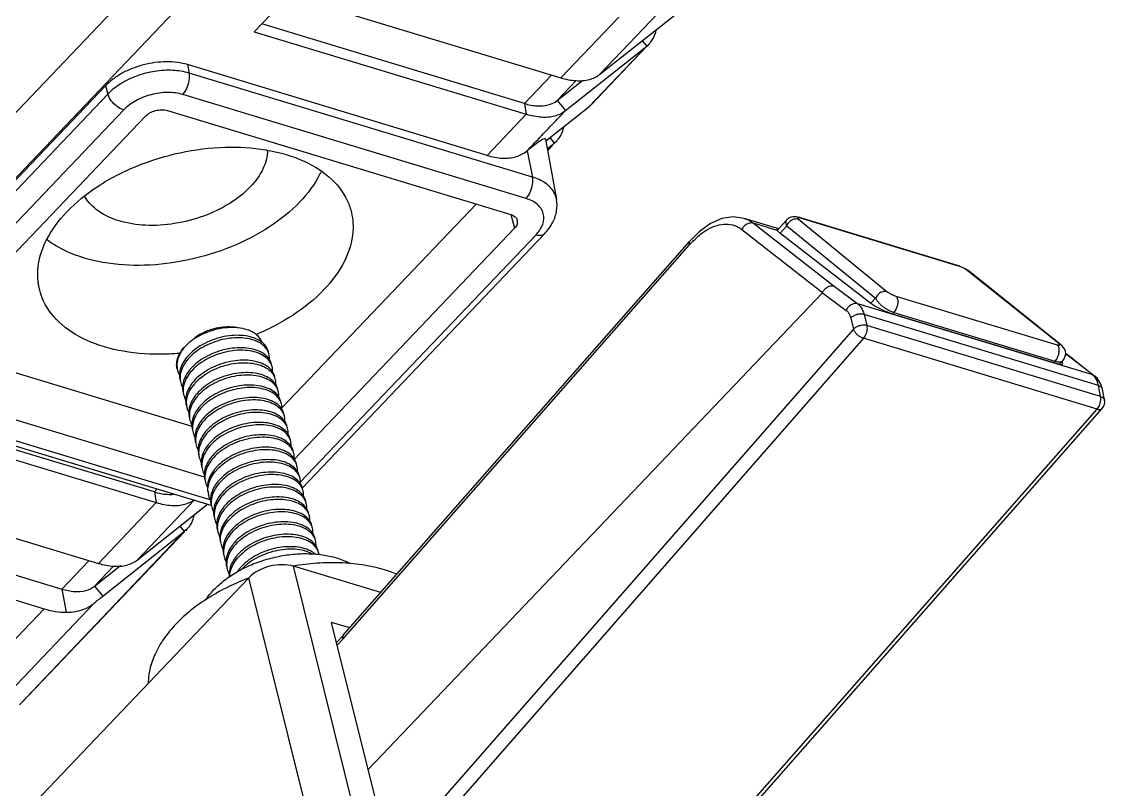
# Model space of a CAD drawing. Header units: millimetres. Extents: x 14343 to 15285, y -9166 to -7819.
# Drawn here: x 15137.89 to 15171.78, y -8728.83 to -8705.22 of the extents above; entities that cross this region are included whole.
import ezdxf

# ---------------------------------------------------------------- set-up
doc = ezdxf.new("R2010")
doc.units = ezdxf.units.MM

# ---------------------------------------------------------------- blocks, each defined once
blk = doc.blocks.new('u9')
at = {"color": 7, "linetype": 'Continuous'}
for p, q in [((-343.292, 240.068), (-357.163, 224.288)), ((-343.132, 240.089), (-357.004, 224.309)), ((-349.814, 222.132), (-335.997, 237.929)), ((-349.51, 221.846), (-335.692, 237.642)), ((-332.951, 237.653), (-330.919, 229.494)), ((-335.121, 237.54), (-333.458, 230.867)), ((-334.32, 237.298), (-332.288, 229.139)), ((-330.919, 229.494), (-324.15, 236.601)), ((-324.62, 230.45), (-319.694, 235.621)), ((-348.555, 220.729), (-334.586, 235.395)), ((-326.146, 230.289), (-321.184, 235.498)), ((-328.937, 228.081), (-323.936, 233.332)), ((-323.859, 233.403), (-328.931, 228.077)), ((-333.825, 231.259), (-333.612, 231.483)), ((-333.804, 231.385), (-333.632, 231.565)), ((-333.822, 231.262), (-344.475, 219.144)), ((-333.804, 231.385), (-344.459, 219.264)), ((-334.02, 231.037), (-333.458, 230.867)), ((-325.17, 229.843), (-325.294, 230.556)), ((-223.556, 199.849), (-324.62, 230.45)), ((-334.974, 229.952), (-332.288, 229.139)), ((-326.428, 230.064), (-328.931, 228.077)), ((-326.171, 229.754), (-326.428, 230.064)), ((-326.005, 228.967), (-325.17, 229.843)), ((-317.091, 227.397), (-325.17, 229.843)), ((-326.171, 229.754), (-326.967, 229.122)), ((-326.755, 229.139), (-326.171, 229.754)), ((-327.491, 228.945), (-329.648, 227.234)), ((-327.491, 228.945), (-329.239, 227.11)), ((-326.291, 229.053), (-328.071, 227.183)), ((-317.926, 226.52), (-326.291, 229.053)), ((-329.01, 228.005), (-328.931, 228.077)), ((-328.795, 227.911), (-328.932, 228.076)), ((-329.01, 228.005), (-328.97, 228.047)), ((-319.626, 224.199), (-329.75, 227.264)), ((-319.867, 224.103), (-329.748, 227.095)), ((-319.707, 224.651), (-328.071, 227.183)), ((-328.015, 226.857), (-328.071, 227.183)), ((-420.518, 115.604), (-314.491, 226.919)), ((-332.558, 226.738), (-340.016, 218.908)), ((-328.102, 226.765), (-328.015, 226.857)), ((-328.015, 226.857), (-319.936, 224.41)), ((-332.499, 226.557), (-339.749, 218.945)), ((-329.55, 226.4), (-320.336, 223.61)), ((-419.033, 115.154), (-313.234, 226.229)), ((-339.089, 218.745), (-332.3, 225.873)), ((-321.011, 222.36), (-329.168, 224.83)), ((-357.232, 224.031), (-357.165, 223.697)), ((-357.004, 224.309), (-349.814, 222.132)), ((-337.905, 218.002), (-331.925, 224.28)), ((-357.165, 223.697), (-357.118, 223.539)), ((-357.11, 223.916), (-349.92, 221.739)), ((-357.11, 223.916), (-357.043, 223.583)), ((-357.043, 223.583), (-349.835, 221.4)), ((-356.867, 223.257), (-356.935, 223.292)), ((-356.261, 222.766), (-356.935, 223.292)), ((-356.867, 223.257), (-349.643, 221.069)), ((-356.867, 223.257), (-356.194, 222.731)), ((-320.221, 223.19), (-327.73, 215.306)), ((-327.07, 215.106), (-319.56, 222.99)), ((-356.261, 222.766), (-356.257, 222.763)), ((-356.257, 222.763), (-356.194, 222.731)), ((-356.257, 222.763), (-356.035, 222.598)), ((-356.194, 222.731), (-356.035, 222.613)), ((-355.945, 222.824), (-355.843, 222.925)), ((-350.704, 221.375), (-355.738, 222.899)), ((-355.705, 222.835), (-355.663, 222.876)), ((-350.748, 221.334), (-355.705, 222.835)), ((-355.891, 222.331), (-353.075, 220.077)), ((-350.813, 220.831), (-355.77, 222.332)), ((-329.068, 222.274), (-328.954, 222.381)), ((-326.58, 214.623), (-319.07, 222.507)), ((-355.823, 222.295), (-353.007, 220.042)), ((-326.504, 214.369), (-318.994, 222.253)), ((-349.835, 221.4), (-349.92, 221.739)), ((-349.425, 221.507), (-349.51, 221.846)), ((-350.748, 221.334), (-350.708, 221.376)), ((-350.188, 220.899), (-350.042, 221.052)), ((-347.234, 218.882), (-350.04, 221.05)), ((-348.915, 220.527), (-349.643, 221.069)), ((-348.555, 220.729), (-349.288, 221.274)), ((-347.82, 218.471), (-350.55, 220.699)), ((-347.458, 218.671), (-350.188, 220.899)), ((-346.078, 218.787), (-348.559, 220.723)), ((-346.436, 218.594), (-348.915, 220.527)), ((-353.075, 220.077), (-353.076, 220.078)), ((-353.076, 220.078), (-353.026, 220.042)), ((-352.767, 219.911), (-352.71, 219.892)), ((-352.742, 219.91), (-347.878, 218.437)), ((-352.742, 219.91), (-352.71, 219.892)), ((-352.71, 219.892), (-347.846, 218.419)), ((-347.458, 218.671), (-347.254, 218.898)), ((-347.45, 218.498), (-347.166, 218.815)), ((-347.211, 218.765), (-346.147, 218.443)), ((-347.166, 218.815), (-346.436, 218.594)), ((-347.166, 218.815), (-347.161, 218.786)), ((-338.974, 218.326), (-339.089, 218.745)), ((-347.878, 218.437), (-347.846, 218.419)), ((-328.415, 215.129), (-338.973, 218.326)), ((-340.043, 216.004), (-340.379, 217.865)), ((-339.443, 217.833), (-328.884, 214.635)), ((-339.637, 217.172), (-329.078, 213.975)), ((-339.474, 216.368), (-339.637, 217.172)), ((-340.096, 216.298), (-340.309, 216.129)), ((-340.106, 216.353), (-340.251, 216.202)), ((-340.105, 216.344), (-340.158, 216.288)), ((-338.242, 216.506), (-339.449, 215.238)), ((-338.242, 216.506), (-329.025, 213.715)), ((-340.053, 216.06), (-341.373, 215.013)), ((-340.309, 216.129), (-340.388, 216.057)), ((-340.347, 216.101), (-340.388, 216.057)), ((-340.245, 216.196), (-340.309, 216.129)), ((-340.169, 215.961), (-340.309, 216.129)), ((-331.085, 212.705), (-339.449, 215.238)), ((-339.393, 214.911), (-339.449, 215.238)), ((-341.452, 214.94), (-343.159, 213.148)), ((-340.65, 215.13), (-343.154, 213.143)), ((-341.373, 215.013), (-343.154, 213.143)), ((-340.393, 214.822), (-340.65, 215.13)), ((-340.228, 214.035), (-339.393, 214.911)), ((-339.393, 214.911), (-331.314, 212.465)), ((-340.393, 214.822), (-341.189, 214.19)), ((-340.978, 214.208), (-340.393, 214.822)), ((-326.504, 214.369), (-326.58, 214.623)), ((-341.714, 214.013), (-344.218, 212.026)), ((-341.714, 214.013), (-343.494, 212.144)), ((-340.513, 214.121), (-342.294, 212.252)), ((-332.149, 211.588), (-340.513, 214.121)), ((-329.025, 213.715), (-329.078, 213.975)), ((-343.154, 213.143), (-343.233, 213.071)), ((-343.191, 213.114), (-343.233, 213.071)), ((-343.017, 212.979), (-343.154, 213.143)), ((-332.149, 211.588), (-331.085, 212.705))]:
    blk.add_line(p, q, dxfattribs=at)
for points in [[(-357.118, 223.539), (-357.014, 223.369), (-356.935, 223.292)], [(-355.945, 222.824), (-355.994, 222.76), (-356.025, 222.685), (-356.036, 222.605), (-356.026, 222.526), (-355.999, 222.456), (-355.961, 222.399), (-355.92, 222.356), (-355.891, 222.331)], [(-353.026, 220.042), (-352.965, 220.004), (-352.901, 219.97), (-352.835, 219.939), (-352.767, 219.911)], [(-346.148, 218.443), (-345.807, 218.396), (-345.466, 218.451), (-345.116, 218.604), (-344.764, 218.856), (-344.475, 219.144)], [(-347.846, 218.419), (-347.796, 218.406), (-347.744, 218.397), (-347.694, 218.393), (-347.641, 218.397), (-347.582, 218.411), (-347.523, 218.439), (-347.467, 218.481), (-347.45, 218.498)]]:
    blk.add_lwpolyline(points, dxfattribs=at)
for centre, radius, start, end in [((-378.693, 295.909), 84.067, 308.44119, 308.68747), ((-330.935, 229.389), 0.626, 359.6019, 7.4603), ((-331.727, 230.182), 1.399, 317.3019, 317.712), ((-331.647, 230.052), 1.317, 318.8913, 321.1335), ((-331.563, 229.985), 1.21, 321.1065, 325.4343), ((-330.863, 229.082), 0.63, 14.0464, 28.9821), ((-330.857, 229.084), 0.624, 5.631, 14.066), ((-332.604, 228.851), 0.474, 188.4971, 194.0761), ((-331.619, 229.788), 1.381, 317.2977, 318.898), ((-331.551, 229.67), 1.317, 318.8913, 321.1335), ((-330.768, 228.7), 0.63, 14.0464, 28.9821), ((-330.762, 228.701), 0.624, 5.631, 14.066), ((-332.601, 228.852), 0.478, 194.0644, 206.5117), ((-331.523, 229.406), 1.381, 317.2977, 318.898), ((-331.456, 229.287), 1.317, 318.8913, 321.1335), ((-330.675, 228.317), 0.634, 14.0783, 29.1921), ((-330.664, 228.319), 0.622, 6.4703, 14.0876), ((-332.505, 228.47), 0.478, 194.0644, 206.5117), ((-331.428, 229.023), 1.381, 317.2958, 318.8979), ((-331.36, 228.905), 1.317, 318.8913, 321.1371), ((-330.577, 227.935), 0.63, 14.0464, 28.9821), ((-330.571, 227.937), 0.624, 5.631, 14.066), ((-332.412, 228.086), 0.476, 193.9998, 205.7071), ((-331.332, 228.641), 1.381, 317.2977, 318.898), ((-330.481, 227.553), 0.63, 14.0464, 28.9821), ((-328.43, 227.457), 0.798, 136.6304, 143.239), ((-332.314, 227.705), 0.478, 194.0644, 206.5117), ((-331.265, 228.523), 1.317, 318.8913, 321.1335), ((-330.475, 227.554), 0.624, 5.631, 14.066), ((-330.386, 227.171), 0.63, 14.0464, 28.9821), ((-332.219, 227.323), 0.478, 194.0644, 206.5117), ((-331.237, 228.259), 1.381, 317.2977, 318.898), ((-331.169, 228.14), 1.317, 318.8913, 321.1335), ((-330.38, 227.172), 0.624, 5.631, 14.066), ((-330.369, 227.095), 0.633, 358.9347, 13.9747), ((-332.123, 226.94), 0.478, 194.0644, 206.5117), ((-331.141, 227.877), 1.381, 317.2977, 318.898), ((-331.074, 227.758), 1.317, 318.8913, 321.1335), ((-330.291, 226.789), 0.632, 2.5655, 13.9837), ((-330.195, 226.406), 0.63, 14.0464, 28.9821), ((-332.027, 226.558), 0.479, 194.1252, 206.9879), ((-331.046, 227.494), 1.381, 317.2987, 318.898), ((-330.978, 227.376), 1.317, 318.8915, 321.1201), ((-330.189, 226.407), 0.624, 5.631, 14.066), ((-331.932, 226.176), 0.478, 194.0644, 206.5117), ((-330.95, 227.112), 1.381, 317.2977, 318.898), ((-330.883, 226.994), 1.317, 318.8913, 321.1335), ((-330.099, 226.024), 0.63, 14.0464, 28.9821), ((-330.093, 226.025), 0.624, 5.631, 14.066), ((-330.855, 226.73), 1.381, 317.2977, 318.898), ((-330.787, 226.611), 1.317, 318.8913, 321.1335), ((-330.004, 225.642), 0.63, 14.0464, 28.9821), ((-329.998, 225.643), 0.624, 5.631, 14.066), ((-331.837, 225.793), 0.478, 194.0644, 206.5117), ((-330.759, 226.347), 1.381, 317.2977, 318.898), ((-330.692, 226.229), 1.317, 318.8913, 321.1335), ((-329.907, 225.26), 0.63, 14.0394, 28.9257), ((-329.903, 225.26), 0.625, 5.4029, 14.0603), ((-331.741, 225.411), 0.478, 194.0644, 206.5117), ((-330.663, 225.965), 1.381, 317.2977, 318.898), ((-330.596, 225.847), 1.317, 318.8913, 321.1325), ((-329.813, 224.877), 0.63, 14.0464, 28.9821), ((-329.807, 224.878), 0.624, 5.631, 14.066), ((-331.646, 225.029), 0.478, 194.0644, 206.5117), ((-330.568, 225.583), 1.381, 317.2977, 318.898), ((-329.717, 224.495), 0.63, 14.0464, 28.9821), ((-331.55, 224.647), 0.478, 194.0644, 206.5117), ((-330.501, 225.464), 1.317, 318.8913, 321.1335), ((-329.711, 224.496), 0.624, 5.631, 14.066), ((-329.622, 224.112), 0.63, 14.0464, 28.9821), ((-356.938, 224.09), 0.3, 138.6809, 191.3422), ((-331.455, 224.264), 0.478, 194.0644, 206.5117), ((-330.472, 225.2), 1.381, 317.2977, 318.898), ((-330.405, 225.082), 1.317, 318.8913, 321.1335), ((-329.616, 224.114), 0.624, 5.631, 14.066), ((-329.532, 223.728), 0.637, 14.1157, 29.4484), ((-331.359, 223.882), 0.478, 194.0644, 206.5117), ((-330.377, 224.818), 1.381, 317.2977, 318.898), ((-330.31, 224.7), 1.317, 318.8913, 321.1335), ((-329.512, 223.733), 0.616, 6.9153, 14.1232), ((-356.595, 223.586), 0.428, 215.4832, 220.7124), ((-331.263, 223.5), 0.479, 194.1219, 206.9696), ((-330.281, 224.436), 1.381, 317.2986, 318.898), ((-330.214, 224.318), 1.317, 318.8912, 321.141), ((-329.431, 223.348), 0.63, 14.0464, 28.9821), ((-329.425, 223.349), 0.624, 5.631, 14.066), ((-331.168, 223.117), 0.478, 194.0644, 206.5117), ((-330.186, 224.054), 1.381, 317.2977, 318.898), ((-330.119, 223.935), 1.317, 318.8913, 321.1335), ((-329.335, 222.966), 0.63, 14.0464, 28.9821), ((-330.09, 223.671), 1.381, 317.2977, 318.898), ((-330.023, 223.553), 1.317, 318.8913, 321.1335), ((-331.073, 222.735), 0.478, 194.0644, 206.5117), ((-330.873, 223.36), 0.906, 240.9147, 243.0864), ((-329.946, 223.246), 1.316, 318.8905, 321.2163), ((-329.871, 223.255), 1.266, 316.3811, 318.6503), ((-352.953, 220.229), 0.195, 231.2904, 235.2934), ((-346.714, 221.246), 3.002, 316.8704, 318.689), ((-339.791, 215.496), 0.819, 143.0887, 153.6287), ((-339.808, 215.509), 0.797, 136.6171, 143.0963), ((-340.895, 214.413), 0.767, 132.3726, 136.6069), ((-340.914, 214.434), 0.738, 128.4505, 132.3717), ((-342.636, 212.51), 0.819, 143.0887, 153.6287), ((-342.653, 212.523), 0.797, 136.6171, 143.0963)]:
    blk.add_arc(centre, radius, start, end, dxfattribs=at)
for centre, major_axis, ratio, start_param, end_param in [((-324.196, 228), (-2.009, 2.235), 0.616889, -0.794517, -0.501978), ((-331.719, 229.737), (0.97, 0.242), 0.615983, -2.341232, -0.771121), ((-355.46, 222.691), (0.485, -0.226), 0.173443, 8.540785, 9.875565), ((-350.44, 221.171), (0.478, -0.221), 0.179182, 0.666989, 2.2371), ((-345.624, 218.438), (2.932, -2.29), 0.077225, 3.133993, 3.160958), ((-347.634, 219.004), (0.474, -0.216), 0.177537, 0.249308, 0.650254), ((-338.464, 217.443), (1.576, 1.449), 0.069472, 3.096939, 3.954601)]:
    blk.add_ellipse(centre, major_axis=major_axis, ratio=ratio, start_param=start_param, end_param=end_param, dxfattribs=at)
for points, start_tangent, end_tangent in [([(-328.674, 230.919), (-328.303, 231.371), (-328.033, 231.84), (-327.872, 232.314), (-327.822, 232.741)], (0.689698, 0.724097), (0.005966, 0.999982)), ([(-333.823, 231.262), (-333.8, 231.307)], (0.647915, 0.761713), (0.234806, 0.972042)), ([(-333.8, 231.307), (-333.804, 231.385)], (0.234806, 0.972042), (-0.241713, 0.970348)), ([(-330.899, 229.511), (-330.294, 229.771), (-329.682, 230.109), (-329.137, 230.494), (-328.674, 230.919)], (0.93603, 0.351921), (0.689698, 0.724097)), ([(-325.294, 230.556), (-325.619, 230.525), (-325.905, 230.435), (-326.146, 230.289)], (-0.999987, -0.005033), (-0.780614, -0.625013)), ([(-329.593, 230.171), (-329.843, 229.859)], (-0.547045, -0.837103), (-0.689698, -0.724097)), ([(-329.843, 229.859), (-330.168, 229.569), (-330.557, 229.311), (-330.682, 229.242)], (-0.689698, -0.724097), (-0.885557, -0.464531)), ([(-325.17, 229.843), (-325.561, 229.916), (-325.902, 229.885), (-326.171, 229.754)], (-0.957088, 0.289796), (-0.783285, -0.621663)), ([(-330.328, 229.457), (-330.346, 229.311), (-330.43, 229.092), (-330.578, 228.88)], (-0.012587, -0.999921), (-0.657342, -0.753592)), ([(-335.467, 229.387), (-335.092, 229.254), (-334.473, 229.111), (-333.803, 229.04), (-333.099, 229.043), (-332.378, 229.121), (-332.287, 229.136)], (0.924849, -0.380335), (0.985749, 0.168223)), ([(-330.682, 229.242), (-330.996, 229.094), (-331.471, 228.926), (-331.965, 228.813), (-332.463, 228.758), (-332.945, 228.763), (-333.397, 228.828), (-333.803, 228.951), (-334.027, 229.055)], (-0.885557, -0.464531), (-0.879379, 0.476123)), ([(-332.952, 228.759), (-332.811, 228.669), (-332.581, 228.584), (-332.311, 228.543), (-332.013, 228.546), (-331.704, 228.596), (-331.398, 228.69), (-331.112, 228.824), (-330.86, 228.992), (-330.654, 229.186)], (0.777292, -0.62914), (0.657342, 0.753592)), ([(-332.856, 228.759), (-332.83, 228.745), (-332.6, 228.661), (-332.33, 228.619), (-332.032, 228.623), (-331.723, 228.672), (-331.417, 228.766), (-331.131, 228.9), (-330.879, 229.068), (-330.699, 229.234)], (0.876598, -0.481224), (0.678132, 0.73494)), ([(-330.526, 228.843), (-330.41, 229.015), (-330.327, 229.234), (-330.309, 229.385)], (0.627353, 0.778735), (0.005573, 0.999984)), ([(-330.482, 228.498), (-330.334, 228.71), (-330.25, 228.929), (-330.236, 229.145)], (0.657342, 0.753592), (-0.097781, 0.995208)), ([(-330.214, 229.003), (-330.217, 229.068), (-330.233, 229.159)], (0.005573, 0.999984), (-0.242786, 0.97008)), ([(-326.759, 229.14), (-327.168, 229.104), (-327.491, 228.945)], (-0.998299, 0.05831), (-0.783285, -0.621663)), ([(-326.291, 229.053), (-326.759, 229.14)], (-0.957088, 0.289796), (-0.998299, 0.05831)), ([(-333.028, 228.639), (-332.912, 228.485), (-332.735, 228.363), (-332.505, 228.279), (-332.234, 228.237), (-331.937, 228.24), (-331.627, 228.29), (-331.322, 228.384), (-331.036, 228.518), (-330.784, 228.686), (-330.604, 228.851)], (0.446739, -0.894664), (0.678132, 0.73494)), ([(-332.894, 228.41), (-332.715, 228.287), (-332.486, 228.202), (-332.215, 228.16), (-331.918, 228.164), (-331.608, 228.214), (-331.303, 228.307), (-331.017, 228.441), (-330.764, 228.609), (-330.559, 228.804)], (0.726946, -0.686695), (0.657342, 0.753592)), ([(-330.43, 228.461), (-330.315, 228.633), (-330.231, 228.852), (-330.214, 229.003)], (0.627353, 0.778735), (0.005573, 0.999984)), ([(-330.387, 228.116), (-330.239, 228.327), (-330.155, 228.546), (-330.14, 228.763)], (0.657342, 0.753592), (-0.097781, 0.995208)), ([(-330.118, 228.623), (-330.122, 228.695), (-330.137, 228.777)], (0.001191, 0.999999), (-0.243124, 0.969995)), ([(-333.045, 228.659), (-333.009, 228.562), (-332.979, 228.509)], (0.243097, -0.970002), (0.553661, -0.832742)), ([(-332.981, 228.514), (-332.981, 228.432), (-332.969, 228.353)], (-0.091453, -0.995809), (0.243097, -0.970002)), ([(-332.979, 228.509), (-332.894, 228.41)], (0.553661, -0.832742), (0.726946, -0.686695)), ([(-332.933, 228.256), (-332.817, 228.103), (-332.639, 227.981), (-332.409, 227.896), (-332.139, 227.855), (-331.841, 227.858), (-331.532, 227.908), (-331.226, 228.002), (-330.94, 228.135), (-330.688, 228.303), (-330.508, 228.469)], (0.446739, -0.894664), (0.678132, 0.73494)), ([(-332.799, 228.028), (-332.62, 227.904), (-332.39, 227.82), (-332.12, 227.778), (-331.822, 227.782), (-331.513, 227.831), (-331.207, 227.925), (-330.921, 228.059), (-330.669, 228.227), (-330.463, 228.421)], (0.726657, -0.687001), (0.657342, 0.753592)), ([(-330.335, 228.079), (-330.218, 228.254), (-330.134, 228.476), (-330.118, 228.623)], (0.627304, 0.778775), (0.001191, 0.999999)), ([(-332.95, 228.277), (-332.914, 228.18), (-332.883, 228.127)], (0.243097, -0.970002), (0.552885, -0.833258)), ([(-332.885, 228.132), (-332.886, 228.055), (-332.873, 227.971)], (-0.092151, -0.995745), (0.242129, -0.970244)), ([(-332.883, 228.127), (-332.799, 228.028)], (0.552885, -0.833258), (0.726657, -0.687001)), ([(-332.84, 227.88), (-332.724, 227.724), (-332.544, 227.599), (-332.315, 227.514), (-332.044, 227.472), (-331.74, 227.476), (-331.426, 227.528), (-331.123, 227.622), (-330.842, 227.755), (-330.591, 227.922), (-330.413, 228.087)], (0.434195, -0.900819), (0.678155, 0.734919)), ([(-330.046, 228.389), (-330.058, 228.17), (-330.141, 227.948), (-330.291, 227.733)], (0.112342, -0.99367), (-0.657342, -0.753592)), ([(-330.239, 227.696), (-330.124, 227.869), (-330.04, 228.088), (-330.023, 228.238)], (0.627353, 0.778735), (0.005573, 0.999984)), ([(-330.023, 228.238), (-330.026, 228.304), (-330.042, 228.394)], (0.005573, 0.999984), (-0.242786, 0.97008)), ([(-332.854, 227.895), (-332.818, 227.797), (-332.788, 227.745)], (0.243097, -0.970002), (0.553661, -0.832742)), ([(-332.79, 227.75), (-332.79, 227.667), (-332.778, 227.589)], (-0.091453, -0.995809), (0.243097, -0.970002)), ([(-332.788, 227.745), (-332.703, 227.645)], (0.553661, -0.832742), (0.726946, -0.686695)), ([(-332.703, 227.645), (-332.524, 227.522), (-332.295, 227.438), (-332.024, 227.396), (-331.727, 227.399), (-331.417, 227.449), (-331.112, 227.543), (-330.826, 227.677), (-330.573, 227.845), (-330.368, 228.039)], (0.726946, -0.686695), (0.657342, 0.753592)), ([(-330.196, 227.351), (-330.048, 227.563), (-329.964, 227.782), (-329.949, 227.998)], (0.657342, 0.753592), (-0.097781, 0.995208)), ([(-330.144, 227.314), (-330.028, 227.486), (-329.945, 227.705), (-329.927, 227.856)], (0.627353, 0.778735), (0.005573, 0.999984)), ([(-329.927, 227.856), (-329.93, 227.921), (-329.946, 228.012)], (0.005573, 0.999984), (-0.242786, 0.97008)), ([(-329.222, 227.588), (-329.148, 227.807), (-329.069, 227.934)], (0.204982, 0.978766), (0.598756, 0.800931)), ([(-332.759, 227.512), (-332.723, 227.415), (-332.692, 227.362)], (0.243097, -0.970002), (0.553661, -0.832742)), ([(-332.742, 227.492), (-332.626, 227.338), (-332.448, 227.216), (-332.218, 227.132), (-331.948, 227.09), (-331.65, 227.094), (-331.341, 227.143), (-331.035, 227.237), (-330.749, 227.371), (-330.497, 227.539), (-330.317, 227.705)], (0.446739, -0.894664), (0.678132, 0.73494)), ([(-332.608, 227.263), (-332.429, 227.14), (-332.199, 227.055), (-331.928, 227.013), (-331.631, 227.017), (-331.322, 227.067), (-331.016, 227.16), (-330.73, 227.294), (-330.478, 227.462), (-330.272, 227.657)], (0.726946, -0.686695), (0.657342, 0.753592)), ([(-330.1, 226.969), (-329.952, 227.18), (-329.868, 227.399), (-329.854, 227.616)], (0.657342, 0.753592), (-0.097781, 0.995208)), ([(-330.048, 226.932), (-329.933, 227.104), (-329.849, 227.323), (-329.832, 227.473)], (0.627353, 0.778735), (0.005573, 0.999984)), ([(-329.832, 227.473), (-329.835, 227.539), (-329.851, 227.63)], (0.005573, 0.999984), (-0.242786, 0.97008)), ([(-332.694, 227.367), (-332.695, 227.285), (-332.682, 227.207)], (-0.091453, -0.995809), (0.243097, -0.970002)), ([(-332.692, 227.362), (-332.608, 227.263)], (0.553661, -0.832742), (0.726946, -0.686695)), ([(-332.663, 227.13), (-332.627, 227.033), (-332.596, 226.98)], (0.243097, -0.970002), (0.553661, -0.832742)), ([(-332.646, 227.109), (-332.53, 226.956), (-332.353, 226.834), (-332.123, 226.749), (-331.852, 226.708), (-331.555, 226.711), (-331.245, 226.761), (-330.94, 226.855), (-330.654, 226.989), (-330.402, 227.157), (-330.222, 227.322)], (0.446739, -0.894664), (0.678132, 0.73494)), ([(-332.512, 226.881), (-332.333, 226.757), (-332.104, 226.673), (-331.833, 226.631), (-331.535, 226.635), (-331.226, 226.684), (-330.921, 226.778), (-330.635, 226.912), (-330.382, 227.08), (-330.177, 227.275)], (0.726946, -0.686695), (0.657342, 0.753592)), ([(-330.005, 226.586), (-329.857, 226.798), (-329.773, 227.017), (-329.758, 227.233)], (0.657342, 0.753592), (-0.097781, 0.995208)), ([(-329.953, 226.549), (-329.844, 226.71), (-329.759, 226.917), (-329.736, 227.083)], (0.627538, 0.778586), (0.017912, 0.99984)), ([(-329.735, 227.086), (-329.701, 227.013), (-329.679, 226.942)], (0.472489, -0.881337), (0.241775, -0.970332)), ([(-328.071, 227.183), (-328.54, 227.271), (-328.949, 227.234), (-329.222, 227.112)], (-0.957088, 0.289796), (-0.830119, -0.557586)), ([(-332.599, 226.985), (-332.599, 226.903), (-332.587, 226.824)], (-0.091453, -0.995809), (0.243097, -0.970002)), ([(-332.596, 226.98), (-332.512, 226.881)], (0.553661, -0.832742), (0.726946, -0.686695)), ([(-332.568, 226.748), (-332.532, 226.651), (-332.501, 226.597)], (0.243097, -0.970002), (0.554362, -0.832276)), ([(-332.551, 226.727), (-332.435, 226.574), (-332.257, 226.452), (-332.027, 226.367), (-331.757, 226.325), (-331.459, 226.329), (-331.15, 226.379), (-330.844, 226.472), (-330.558, 226.606), (-330.306, 226.774), (-330.126, 226.94)], (0.446739, -0.894664), (0.678132, 0.73494)), ([(-332.416, 226.498), (-332.238, 226.375), (-332.008, 226.291), (-331.737, 226.249), (-331.44, 226.253), (-331.131, 226.302), (-330.825, 226.396), (-330.539, 226.53), (-330.287, 226.698), (-330.081, 226.892)], (0.727247, -0.686375), (0.657342, 0.753592)), ([(-329.66, 226.817), (-329.683, 226.612), (-329.767, 226.404), (-329.909, 226.204)], (0.044677, -0.999001), (-0.657342, -0.753592)), ([(-329.857, 226.167), (-329.742, 226.339), (-329.658, 226.558), (-329.641, 226.709)], (0.627353, 0.778735), (0.005573, 0.999984)), ([(-329.641, 226.709), (-329.644, 226.775), (-329.659, 226.865)], (0.005573, 0.999984), (-0.242786, 0.97008)), ([(-328.015, 226.857), (-328.405, 226.929), (-328.59, 226.927)], (-0.957088, 0.289796), (-0.995477, -0.095003)), ([(-332.503, 226.602), (-332.503, 226.514), (-332.491, 226.442)], (-0.090742, -0.995874), (0.243971, -0.969782)), ([(-332.501, 226.597), (-332.416, 226.498)], (0.554362, -0.832276), (0.727247, -0.686375)), ([(-332.453, 226.341), (-332.338, 226.19), (-332.159, 226.068), (-331.93, 225.985), (-331.662, 225.943), (-331.366, 225.947), (-331.061, 225.995), (-330.759, 226.086), (-330.469, 226.22), (-330.211, 226.391), (-330.031, 226.558)], (0.454048, -0.890977), (0.678119, 0.734952)), ([(-332.321, 226.116), (-332.142, 225.993), (-331.913, 225.908), (-331.642, 225.867), (-331.344, 225.87), (-331.035, 225.92), (-330.73, 226.014), (-330.444, 226.148), (-330.191, 226.316), (-329.986, 226.51)], (0.726946, -0.686695), (0.657342, 0.753592)), ([(-329.814, 225.822), (-329.666, 226.034), (-329.582, 226.253), (-329.567, 226.469)], (0.657342, 0.753592), (-0.097781, 0.995208)), ([(-329.545, 226.327), (-329.548, 226.392), (-329.564, 226.483)], (0.005573, 0.999984), (-0.242786, 0.97008)), ([(-332.472, 226.365), (-332.436, 226.268), (-332.405, 226.216)], (0.243097, -0.970002), (0.553661, -0.832742)), ([(-332.408, 226.22), (-332.408, 226.138), (-332.396, 226.06)], (-0.091453, -0.995809), (0.243097, -0.970002)), ([(-332.405, 226.216), (-332.321, 226.116)], (0.553661, -0.832742), (0.726946, -0.686695)), ([(-332.36, 225.962), (-332.244, 225.809), (-332.066, 225.687), (-331.836, 225.603), (-331.566, 225.561), (-331.268, 225.564), (-330.959, 225.614), (-330.653, 225.708), (-330.367, 225.842), (-330.115, 226.01), (-329.935, 226.175)], (0.446739, -0.894664), (0.678132, 0.73494)), ([(-332.226, 225.734), (-332.047, 225.611), (-331.817, 225.526), (-331.546, 225.484), (-331.249, 225.488), (-330.94, 225.538), (-330.634, 225.631), (-330.348, 225.765), (-330.096, 225.933), (-329.89, 226.128)], (0.726946, -0.686695), (0.657342, 0.753592)), ([(-329.762, 225.785), (-329.646, 225.957), (-329.563, 226.176), (-329.545, 226.327)], (0.627353, 0.778735), (0.005573, 0.999984)), ([(-329.718, 225.44), (-329.57, 225.651), (-329.486, 225.87), (-329.472, 226.086)], (0.657342, 0.753592), (-0.097781, 0.995208)), ([(-329.45, 225.944), (-329.453, 226.01), (-329.468, 226.1)], (0.005573, 0.999984), (-0.242786, 0.97008)), ([(-332.377, 225.983), (-332.341, 225.886), (-332.31, 225.833)], (0.243097, -0.970002), (0.553661, -0.832742)), ([(-332.312, 225.838), (-332.313, 225.756), (-332.3, 225.677)], (-0.091453, -0.995809), (0.243097, -0.970002)), ([(-332.31, 225.833), (-332.226, 225.734)], (0.553661, -0.832742), (0.726946, -0.686695)), ([(-332.264, 225.58), (-332.148, 225.427), (-331.971, 225.305), (-331.741, 225.22), (-331.47, 225.178), (-331.173, 225.182), (-330.863, 225.232), (-330.558, 225.325), (-330.272, 225.459), (-330.019, 225.627), (-329.84, 225.793)], (0.446739, -0.894664), (0.678132, 0.73494)), ([(-332.13, 225.352), (-331.951, 225.228), (-331.721, 225.144), (-331.451, 225.102), (-331.153, 225.106), (-330.844, 225.155), (-330.539, 225.249), (-330.253, 225.383), (-330, 225.551), (-329.795, 225.745)], (0.726946, -0.686695), (0.657342, 0.753592)), ([(-329.666, 225.403), (-329.551, 225.575), (-329.467, 225.794), (-329.45, 225.944)], (0.627353, 0.778735), (0.005573, 0.999984)), ([(-329.623, 225.057), (-329.474, 225.269), (-329.391, 225.488), (-329.376, 225.704)], (0.657342, 0.753592), (-0.097781, 0.995208)), ([(-329.354, 225.561), (-329.357, 225.625), (-329.373, 225.718)], (0.006694, 0.999978), (-0.2427, 0.970101)), ([(-332.281, 225.601), (-332.245, 225.504), (-332.214, 225.451)], (0.243097, -0.970002), (0.553661, -0.832742)), ([(-332.217, 225.456), (-332.217, 225.374), (-332.205, 225.295)], (-0.091453, -0.995809), (0.243097, -0.970002)), ([(-332.214, 225.451), (-332.13, 225.352)], (0.553661, -0.832742), (0.726946, -0.686695)), ([(-332.169, 225.198), (-332.053, 225.045), (-331.875, 224.922), (-331.645, 224.838), (-331.375, 224.796), (-331.077, 224.8), (-330.768, 224.849), (-330.462, 224.943), (-330.176, 225.077), (-329.924, 225.245), (-329.744, 225.411)], (0.446739, -0.894664), (0.678132, 0.73494)), ([(-332.035, 224.969), (-331.856, 224.846), (-331.626, 224.762), (-331.355, 224.72), (-331.058, 224.723), (-330.749, 224.773), (-330.443, 224.867), (-330.157, 225.001), (-329.905, 225.169), (-329.699, 225.363)], (0.726946, -0.686695), (0.657342, 0.753592)), ([(-329.571, 225.02), (-329.456, 225.192), (-329.372, 225.41), (-329.354, 225.561)], (0.627367, 0.778724), (0.006694, 0.999978)), ([(-332.186, 225.219), (-332.15, 225.121), (-332.119, 225.069)], (0.243097, -0.970002), (0.553661, -0.832742)), ([(-332.121, 225.074), (-332.122, 224.991), (-332.109, 224.913)], (-0.091453, -0.995809), (0.243097, -0.970002)), ([(-332.119, 225.069), (-332.035, 224.969)], (0.553661, -0.832742), (0.726946, -0.686695)), ([(-332.073, 224.816), (-331.957, 224.662), (-331.779, 224.54), (-331.55, 224.456), (-331.279, 224.414), (-330.982, 224.418), (-330.672, 224.467), (-330.367, 224.561), (-330.081, 224.695), (-329.828, 224.863), (-329.649, 225.029)], (0.446739, -0.894664), (0.678132, 0.73494)), ([(-329.527, 224.675), (-329.379, 224.886), (-329.296, 225.104), (-329.281, 225.319)], (0.657342, 0.753592), (-0.093822, 0.995589)), ([(-329.475, 224.638), (-329.36, 224.81), (-329.276, 225.029), (-329.259, 225.18)], (0.627353, 0.778735), (0.005573, 0.999984)), ([(-329.259, 225.18), (-329.262, 225.245), (-329.277, 225.336)], (0.005573, 0.999984), (-0.242786, 0.97008)), ([(-332.09, 224.836), (-332.054, 224.739), (-332.023, 224.686)], (0.243097, -0.970002), (0.553661, -0.832742)), ([(-332.026, 224.691), (-332.026, 224.609), (-332.014, 224.53)], (-0.091453, -0.995809), (0.243097, -0.970002)), ([(-332.023, 224.686), (-331.939, 224.587)], (0.553661, -0.832742), (0.726946, -0.686695)), ([(-331.939, 224.587), (-331.76, 224.464), (-331.53, 224.379), (-331.26, 224.337), (-330.962, 224.341), (-330.653, 224.391), (-330.348, 224.484), (-330.062, 224.618), (-329.809, 224.786), (-329.604, 224.981)], (0.726946, -0.686695), (0.657342, 0.753592)), ([(-329.432, 224.293), (-329.283, 224.504), (-329.2, 224.723), (-329.185, 224.94)], (0.657342, 0.753592), (-0.097781, 0.995208)), ([(-329.38, 224.256), (-329.264, 224.428), (-329.181, 224.647), (-329.163, 224.797)], (0.627353, 0.778735), (0.005573, 0.999984)), ([(-329.163, 224.797), (-329.166, 224.863), (-329.182, 224.954)], (0.005573, 0.999984), (-0.242786, 0.97008)), ([(-331.994, 224.454), (-331.959, 224.357), (-331.928, 224.304)], (0.243097, -0.970002), (0.553661, -0.832742)), ([(-331.978, 224.433), (-331.862, 224.28), (-331.684, 224.158), (-331.454, 224.073), (-331.184, 224.032), (-330.886, 224.035), (-330.577, 224.085), (-330.271, 224.179), (-329.985, 224.313), (-329.733, 224.481), (-329.553, 224.646)], (0.446739, -0.894664), (0.678132, 0.73494)), ([(-331.844, 224.205), (-331.665, 224.081), (-331.435, 223.997), (-331.164, 223.955), (-330.867, 223.959), (-330.558, 224.008), (-330.252, 224.102), (-329.966, 224.236), (-329.714, 224.404), (-329.508, 224.598)], (0.726946, -0.686695), (0.657342, 0.753592)), ([(-329.336, 223.91), (-329.188, 224.122), (-329.104, 224.341), (-329.09, 224.557)], (0.657342, 0.753592), (-0.097781, 0.995208)), ([(-329.284, 223.873), (-329.169, 224.046), (-329.085, 224.265), (-329.068, 224.415)], (0.627353, 0.778735), (0.005573, 0.999984)), ([(-329.068, 224.415), (-329.071, 224.481), (-329.086, 224.571)], (0.005573, 0.999984), (-0.242786, 0.97008)), ([(-357.11, 223.916), (-357.175, 223.949), (-357.219, 223.995), (-357.232, 224.031)], (-0.950633, 0.310318), (-0.200784, 0.979636)), ([(-357.004, 224.309), (-357.073, 224.321), (-357.13, 224.311), (-357.163, 224.288)], (-0.956721, 0.291007), (-0.667481, -0.744627)), ([(-357.004, 224.309), (-357.051, 224.243), (-357.087, 224.164), (-357.11, 224.078), (-357.118, 223.993), (-357.11, 223.916)], (-0.659315, -0.751867), (0.220191, -0.975457)), ([(-331.93, 224.309), (-331.931, 224.227), (-331.918, 224.148)], (-0.091453, -0.995809), (0.243097, -0.970002)), ([(-331.928, 224.304), (-331.844, 224.205)], (0.553661, -0.832742), (0.726946, -0.686695)), ([(-331.899, 224.072), (-331.863, 223.975), (-331.832, 223.922)], (0.243097, -0.970002), (0.553661, -0.832742)), ([(-331.882, 224.051), (-331.766, 223.898), (-331.588, 223.776), (-331.359, 223.691), (-331.088, 223.649), (-330.791, 223.653), (-330.481, 223.703), (-330.176, 223.796), (-329.89, 223.93), (-329.637, 224.098), (-329.458, 224.264)], (0.446739, -0.894664), (0.678132, 0.73494)), ([(-331.748, 223.822), (-331.569, 223.699), (-331.339, 223.615), (-331.069, 223.573), (-330.771, 223.576), (-330.462, 223.626), (-330.157, 223.72), (-329.871, 223.854), (-329.618, 224.022), (-329.413, 224.216)], (0.726946, -0.686695), (0.657342, 0.753592)), ([(-329.241, 223.528), (-329.092, 223.74), (-329.009, 223.959), (-328.994, 224.175)], (0.657342, 0.753592), (-0.097781, 0.995208)), ([(-329.189, 223.491), (-329.07, 223.67), (-328.987, 223.896), (-328.972, 224.039)], (0.62725, 0.778818), (-0.003971, 0.999992)), ([(-328.972, 224.039), (-328.977, 224.118), (-328.991, 224.189)], (-0.003971, 0.999992), (-0.243398, 0.969927)), ([(-357.043, 223.583), (-357.122, 223.626), (-357.163, 223.689), (-357.165, 223.697)], (-0.950633, 0.310318), (-0.189096, 0.981959)), ([(-331.835, 223.927), (-331.835, 223.844), (-331.823, 223.766)], (-0.091453, -0.995809), (0.243097, -0.970002)), ([(-331.832, 223.922), (-331.748, 223.822)], (0.553661, -0.832742), (0.726946, -0.686695)), ([(-331.803, 223.689), (-331.768, 223.592), (-331.737, 223.539)], (0.243097, -0.970002), (0.55435, -0.832284)), ([(-331.787, 223.669), (-331.671, 223.516), (-331.493, 223.393), (-331.263, 223.309), (-330.992, 223.267), (-330.695, 223.271), (-330.386, 223.32), (-330.08, 223.414), (-329.794, 223.548), (-329.542, 223.716), (-329.362, 223.882)], (0.446739, -0.894664), (0.678132, 0.73494)), ([(-331.652, 223.44), (-331.474, 223.317), (-331.244, 223.232), (-330.973, 223.191), (-330.676, 223.194), (-330.367, 223.244), (-330.061, 223.338), (-329.775, 223.471), (-329.523, 223.639), (-329.317, 223.834)], (0.727227, -0.686397), (0.657342, 0.753592)), ([(-329.145, 223.146), (-328.993, 223.364), (-328.91, 223.59), (-328.9, 223.807)], (0.657342, 0.753592), (-0.120374, 0.992729)), ([(-328.877, 223.651), (-328.88, 223.716), (-328.895, 223.807)], (0.005573, 0.999984), (-0.242786, 0.97008)), ([(-357.043, 223.583), (-357.003, 223.447), (-356.943, 223.337)], (0.203836, -0.979005), (0.581105, -0.813829)), ([(-331.727, 223.383), (-331.739, 223.456), (-331.739, 223.544)], (-0.24392, 0.969795), (0.090754, 0.995873)), ([(-331.737, 223.539), (-331.652, 223.44)], (0.55435, -0.832284), (0.727227, -0.686397)), ([(-329.267, 223.499), (-329.447, 223.333), (-329.705, 223.162), (-329.995, 223.028), (-330.297, 222.936), (-330.602, 222.888), (-330.897, 222.885), (-331.165, 222.926), (-331.394, 223.009), (-331.573, 223.132), (-331.689, 223.283)], (-0.678119, -0.734952), (-0.453766, 0.891121)), ([(-331.557, 223.058), (-331.378, 222.935), (-331.148, 222.85), (-330.878, 222.808), (-330.58, 222.812), (-330.271, 222.861), (-329.966, 222.955), (-329.68, 223.089), (-329.427, 223.257), (-329.222, 223.452)], (0.726946, -0.686695), (0.657342, 0.753592)), ([(-329.093, 223.109), (-328.978, 223.281), (-328.894, 223.5), (-328.877, 223.651)], (0.627353, 0.778735), (0.005573, 0.999984)), ([(-329.05, 222.763), (-328.901, 222.975), (-328.818, 223.194), (-328.803, 223.41)], (0.657342, 0.753592), (-0.097781, 0.995208)), ([(-328.781, 223.268), (-328.784, 223.334), (-328.8, 223.424)], (0.005573, 0.999984), (-0.242786, 0.97008)), ([(-356.919, 223.307), (-356.867, 223.257)], (0.6529, -0.757444), (0.790549, -0.612399)), ([(-331.708, 223.307), (-331.672, 223.21), (-331.641, 223.157)], (0.243097, -0.970002), (0.553661, -0.832742)), ([(-331.644, 223.162), (-331.644, 223.08), (-331.632, 223.001)], (-0.091453, -0.995809), (0.243097, -0.970002)), ([(-331.641, 223.157), (-331.557, 223.058)], (0.553661, -0.832742), (0.726946, -0.686695)), ([(-331.295, 222.625), (-331.072, 222.544), (-330.801, 222.502), (-330.504, 222.506), (-330.195, 222.556), (-329.889, 222.649), (-329.603, 222.783), (-329.351, 222.951), (-329.171, 223.117)], (0.895312, -0.445439), (0.678132, 0.73494)), ([(-331.283, 222.552), (-331.053, 222.468), (-330.782, 222.426), (-330.485, 222.43), (-330.176, 222.479), (-329.87, 222.573), (-329.584, 222.707), (-329.332, 222.875), (-329.126, 223.069)], (0.891596, -0.452832), (0.657342, 0.753592)), ([(-328.998, 222.726), (-328.882, 222.899), (-328.799, 223.118), (-328.781, 223.268)], (0.627353, 0.778735), (0.005573, 0.999984)), ([(-328.92, 222.422), (-328.806, 222.593), (-328.722, 222.812), (-328.708, 223.028), (-328.723, 223.119)], (0.626215, 0.77965), (-0.242786, 0.97008)), ([(-328.712, 223.072), (-328.696, 222.947), (-328.723, 222.757), (-328.811, 222.566), (-328.92, 222.418)], (0.241371, -0.970433), (-0.660484, -0.75084)), ([(-355.705, 222.835), (-355.778, 222.853), (-355.843, 222.858), (-355.896, 222.851), (-355.937, 222.83), (-355.945, 222.824)], (-0.954381, 0.298591), (-0.707338, -0.706876)), ([(-355.77, 222.332), (-355.801, 222.37), (-355.821, 222.424), (-355.83, 222.49), (-355.827, 222.564), (-355.811, 222.641), (-355.784, 222.715), (-355.748, 222.781), (-355.705, 222.835)], (-0.777815, 0.628494), (0.69992, 0.714222)), ([(-331.612, 222.925), (-331.577, 222.828), (-331.546, 222.775)], (0.243097, -0.970002), (0.553661, -0.832742)), ([(-331.596, 222.904), (-331.479, 222.751), (-331.302, 222.629), (-331.295, 222.625)], (0.446739, -0.894664), (0.895312, -0.445439)), ([(-331.548, 222.78), (-331.549, 222.698), (-331.536, 222.619)], (-0.091453, -0.995809), (0.243097, -0.970002)), ([(-331.546, 222.775), (-331.462, 222.676)], (0.553661, -0.832742), (0.726946, -0.686695)), ([(-331.462, 222.676), (-331.313, 222.568)], (0.726946, -0.686695), (0.873794, -0.486296)), ([(-331.338, 222.329), (-331.206, 222.246), (-330.977, 222.162), (-330.706, 222.12), (-330.408, 222.124), (-330.099, 222.173), (-329.794, 222.267), (-329.508, 222.401), (-329.255, 222.569), (-329.076, 222.735)], (0.787502, -0.616313), (0.678132, 0.73494)), ([(-331.316, 222.25), (-331.187, 222.17), (-330.957, 222.085), (-330.687, 222.044), (-330.389, 222.047), (-330.08, 222.097), (-329.775, 222.191), (-329.489, 222.325), (-329.236, 222.493), (-329.031, 222.687)], (0.791152, -0.611619), (0.657342, 0.753592)), ([(-355.823, 222.295), (-355.881, 222.324), (-355.891, 222.331)], (-0.957748, 0.287609), (-0.781703, 0.623651)), ([(-355.77, 222.332), (-355.798, 222.34), (-355.822, 222.344), (-355.84, 222.345), (-355.851, 222.342), (-355.855, 222.335), (-355.852, 222.325), (-355.841, 222.311), (-355.823, 222.295)], (-0.957103, 0.289748), (0.780719, -0.624882)), ([(-331.517, 222.543), (-331.481, 222.445), (-331.365, 222.292), (-331.316, 222.25)], (0.243097, -0.970002), (0.791152, -0.611619)), ([(-331.5, 222.522), (-331.384, 222.369), (-331.338, 222.329)], (0.446739, -0.894664), (0.787502, -0.616313)), ([(-328.814, 222.593), (-328.353, 222.621), (-327.057, 222.531), (-325.924, 222.188), (-325.076, 221.628), (-324.559, 220.883), (-324.466, 220.576)], (0.995915, 0.090291), (0.207747, -0.978183)), ([(-349.92, 221.739), (-349.928, 221.816), (-349.92, 221.901), (-349.897, 221.987), (-349.86, 222.066), (-349.814, 222.132)], (-0.220191, 0.975457), (0.659315, 0.751867)), ([(-349.814, 222.132), (-349.739, 222.1), (-349.664, 222.051), (-349.596, 221.987), (-349.543, 221.917), (-349.51, 221.846)], (0.957454, -0.288587), (0.310746, -0.950493)), ([(-333.226, 220.635), (-332.275, 221.418), (-331.137, 222.017)], (0.689698, 0.724097), (0.922878, 0.385092)), ([(-331.321, 222.253), (-331.292, 222.187), (-331.166, 222.031), (-330.971, 221.909), (-330.741, 221.835)], (0.323219, -0.946324), (0.977571, -0.210604)), ([(-330.741, 221.835), (-330.719, 221.83), (-330.425, 221.801), (-330.105, 221.823), (-329.78, 221.897), (-329.467, 222.019), (-329.186, 222.183), (-329.068, 222.274)], (0.977571, -0.210604), (0.763457, 0.645859)), ([(-329.399, 222.018), (-329.647, 221.896), (-329.92, 221.813), (-330.201, 221.774), (-330.471, 221.782), (-330.587, 221.802)], (-0.856088, -0.516829), (-0.977534, 0.210778)), ([(-329.399, 222.018), (-329.24, 222.13), (-329.203, 222.16)], (0.847872, 0.530202), (0.76338, 0.645949)), ([(-349.92, 221.739), (-349.839, 221.727), (-349.749, 221.733), (-349.657, 221.757), (-349.575, 221.795), (-349.51, 221.846)], (0.963246, -0.268622), (0.705476, 0.708734)), ([(-350.813, 220.831), (-350.844, 220.869), (-350.865, 220.923), (-350.874, 220.989), (-350.87, 221.063), (-350.854, 221.14), (-350.827, 221.214), (-350.791, 221.28), (-350.748, 221.334)], (-0.777814, 0.628494), (0.699919, 0.714222)), ([(-350.188, 220.899), (-350.227, 220.964), (-350.28, 221.031), (-350.346, 221.097), (-350.42, 221.16), (-350.501, 221.217), (-350.585, 221.266), (-350.668, 221.305), (-350.748, 221.334)], (-0.44567, 0.895198), (-0.959699, 0.28103)), ([(-349.835, 221.4), (-349.731, 221.388), (-349.616, 221.404), (-349.509, 221.446), (-349.425, 221.507)], (0.963246, -0.268622), (0.705476, 0.708734)), ([(-349.643, 221.069), (-349.724, 221.152), (-349.789, 221.263), (-349.835, 221.4)], (-0.800243, 0.599676), (-0.236343, 0.97167)), ([(-349.288, 221.274), (-349.345, 221.332), (-349.392, 221.411), (-349.425, 221.507)], (-0.802084, 0.597211), (-0.243198, 0.969977)), ([(-349.643, 221.069), (-349.542, 221.063), (-349.439, 221.1), (-349.35, 221.174), (-349.288, 221.274)], (0.958657, -0.284563), (0.384532, 0.923112)), ([(-350.55, 220.699), (-350.573, 220.716), (-350.602, 220.735), (-350.635, 220.754), (-350.671, 220.773), (-350.708, 220.791), (-350.745, 220.807), (-350.781, 220.821), (-350.813, 220.831)], (-0.774819, 0.632183), (-0.957071, 0.289854)), ([(-350.55, 220.699), (-350.483, 220.689), (-350.412, 220.698), (-350.343, 220.727), (-350.279, 220.772), (-350.226, 220.831), (-350.188, 220.899)], (0.956431, -0.291958), (0.392124, 0.919913)), ([(-348.559, 220.723), (-348.623, 220.626), (-348.712, 220.555), (-348.815, 220.52), (-348.915, 220.527)], (-0.405245, -0.914208), (-0.957088, 0.289796)), ([(-334.05, 218.18), (-334.118, 218.848), (-333.857, 219.756), (-333.226, 220.635)], (-0.271062, 0.962562), (0.689698, 0.724097)), ([(-324.466, 220.576), (-324.427, 220.029), (-324.688, 219.121), (-325.32, 218.242)], (0.207747, -0.978183), (-0.689698, -0.724097)), ([(-353.007, 220.042), (-353.064, 220.069)], (-0.957748, 0.287609), (-0.822083, 0.569367)), ([(-353.007, 220.042), (-352.983, 220.024), (-352.954, 220.005), (-352.921, 219.986), (-352.885, 219.968), (-352.848, 219.95), (-352.811, 219.934), (-352.775, 219.92), (-352.742, 219.91)], (0.780783, -0.624802), (0.957072, -0.289851)), ([(-332.484, 217.937), (-331.55, 218.705), (-330.373, 219.318), (-329.063, 219.72), (-327.701, 219.886), (-326.429, 219.798), (-325.318, 219.461), (-324.704, 219.098)], (0.689698, 0.724097), (0.795295, -0.606222)), ([(-344.475, 219.144), (-344.454, 219.187), (-344.459, 219.264)], (0.645132, 0.764071), (-0.265162, 0.964204)), ([(-344.523, 219.193), (-344.737, 218.989), (-345.025, 218.784), (-345.314, 218.659), (-345.591, 218.618), (-345.849, 218.661), (-346.078, 218.787)], (-0.6838, -0.729669), (-0.788554, 0.614966)), ([(-339.749, 218.945), (-339.931, 218.956), (-340.015, 218.907)], (-0.957088, 0.289796), (-0.708828, -0.705381)), ([(-339.749, 218.945), (-339.86, 218.81)], (-0.689698, -0.724097), (-0.565076, -0.825039)), ([(-347.82, 218.471), (-347.752, 218.461), (-347.682, 218.471), (-347.612, 218.499), (-347.549, 218.544), (-347.496, 218.603), (-347.458, 218.671)], (0.956431, -0.291958), (0.392123, 0.919913)), ([(-347.45, 218.498), (-347.436, 218.518), (-347.426, 218.561), (-347.434, 218.613), (-347.458, 218.671)], (0.666381, 0.745611), (-0.463344, 0.886179)), ([(-347.161, 218.786), (-347.162, 218.785), (-347.197, 218.78)], (-0.436135, -0.899881), (-0.99097, 0.134083)), ([(-346.436, 218.594), (-346.335, 218.586), (-346.232, 218.62), (-346.142, 218.69), (-346.078, 218.787)], (0.955537, -0.294872), (0.405396, 0.914141)), ([(-346.147, 218.443), (-346.181, 218.454), (-346.436, 218.594)], (-0.957159, 0.289561), (-0.78924, 0.614084)), ([(-340.016, 218.908), (-340.264, 218.564), (-340.382, 218.208), (-340.379, 217.865)], (-0.689698, -0.724097), (0.177419, -0.984135)), ([(-339.86, 218.81), (-339.956, 218.62), (-339.972, 218.291)], (-0.565076, -0.825039), (0.264356, -0.964425)), ([(-339.173, 218.497), (-339.173, 218.499), (-339.167, 218.622), (-339.089, 218.745)], (-0.274093, 0.961703), (0.689698, 0.724097)), ([(-330.959, 217.475), (-330.327, 217.984), (-329.526, 218.372), (-328.634, 218.604), (-327.74, 218.655), (-326.93, 218.521), (-326.283, 218.214), (-325.876, 217.784)], (0.689698, 0.724097), (0.507976, -0.861371)), ([(-347.878, 218.437), (-347.85, 218.429)], (0.957102, -0.28975), (0.973987, -0.226602)), ([(-347.85, 218.429), (-347.825, 218.425)], (0.973987, -0.226602), (0.993201, -0.116414)), ([(-347.825, 218.425), (-347.807, 218.424), (-347.795, 218.427), (-347.79, 218.433), (-347.793, 218.443), (-347.803, 218.456), (-347.82, 218.471)], (0.993201, -0.116414), (-0.774751, 0.632266)), ([(-339.972, 218.291), (-339.789, 218.014), (-339.443, 217.833)], (0.264356, -0.964425), (0.957088, -0.289796)), ([(-338.973, 218.326), (-339.105, 218.395), (-339.173, 218.497)], (-0.957088, 0.289796), (-0.274093, 0.961703)), ([(-325.32, 218.242), (-326.271, 217.459), (-327.47, 216.835), (-328.805, 216.425), (-330.192, 216.256), (-331.436, 216.337)], (-0.689698, -0.724097), (-0.986363, 0.164585)), ([(-331.436, 216.337), (-331.489, 216.346), (-332.622, 216.689), (-333.47, 217.249), (-333.987, 217.994), (-334.05, 218.18)], (-0.986363, 0.164585), (-0.271062, 0.962562)), ([(-333.129, 217.022), (-333.104, 217.074), (-332.484, 217.937)], (0.428849, 0.903376), (0.689698, 0.724097)), ([(-340.378, 217.865), (-340.296, 217.64), (-340.037, 217.362), (-339.637, 217.172)], (0.181876, -0.983321), (0.957088, -0.289796)), ([(-339.443, 217.833), (-339.569, 217.64), (-339.639, 217.4), (-339.637, 217.172)], (-0.689698, -0.724097), (0.198515, -0.980098)), ([(-331.494, 216.346), (-331.361, 216.898), (-330.959, 217.475)], (0.015538, 0.999879), (0.689698, 0.724097)), ([(-338.242, 216.506), (-338.719, 216.591), (-339.139, 216.544), (-339.474, 216.368)], (-0.957088, 0.289796), (-0.767575, -0.640959)), ([(-339.474, 216.368), (-339.858, 215.962), (-339.925, 215.891)], (-0.689698, -0.724097), (-0.68869, -0.725056)), ([(-339.925, 215.891), (-340.254, 215.546), (-340.65, 215.13)], (-0.68869, -0.725056), (-0.689698, -0.724097)), ([(-340.525, 215.86), (-340.599, 215.643)], (-0.444088, -0.895983), (-0.207671, -0.978199)), ([(-339.449, 215.238), (-339.918, 215.325), (-340.327, 215.289), (-340.65, 215.13)], (-0.957088, 0.289796), (-0.783285, -0.621663)), ([(-327.73, 215.306), (-327.87, 215.201), (-328.049, 215.13), (-328.24, 215.105), (-328.415, 215.129)], (-0.689698, -0.724097), (-0.957088, 0.289796)), ([(-339.393, 214.911), (-339.783, 214.984), (-340.124, 214.953), (-340.393, 214.822)], (-0.957088, 0.289796), (-0.783285, -0.621663)), ([(-328.884, 214.635), (-328.425, 214.573), (-327.914, 214.64), (-327.436, 214.829), (-327.07, 215.106)], (0.957088, -0.289796), (0.689698, 0.724097)), ([(-327.07, 215.106), (-326.864, 214.999), (-326.686, 214.824), (-326.58, 214.623)], (0.957088, -0.289796), (0.287072, -0.957909)), ([(-328.884, 214.635), (-329.01, 214.443), (-329.081, 214.202), (-329.078, 213.975)], (-0.689698, -0.724097), (0.198515, -0.980098)), ([(-329.078, 213.975), (-328.576, 213.892), (-328.022, 213.923), (-327.469, 214.067), (-326.972, 214.308), (-326.58, 214.623)], (0.957088, -0.289796), (0.689698, 0.724097)), ([(-340.982, 214.208), (-341.391, 214.172), (-341.714, 214.013)], (-0.998299, 0.05831), (-0.783285, -0.621663)), ([(-340.513, 214.121), (-340.982, 214.208)], (-0.957088, 0.289796), (-0.998299, 0.05831)), ([(-329.025, 213.715), (-328.718, 213.649), (-328.382, 213.628), (-328.03, 213.653), (-327.677, 213.722), (-327.334, 213.833), (-327.017, 213.982), (-326.737, 214.163), (-326.504, 214.369)], (0.957088, -0.289796), (0.689698, 0.724097)), ([(-343.37, 212.874), (-343.444, 212.657)], (-0.444088, -0.895983), (-0.207671, -0.978199))]:
    blk.add_spline(points, degree=3, dxfattribs=dict(at, start_tangent=start_tangent, end_tangent=end_tangent))

msp = doc.modelspace()

# ---------------------------------------------------------------- block references
at = {"rotation": 180}
msp.add_blockref('u9', (14813.948, -8492.81), dxfattribs=at)

doc.saveas('drawing.dxf')
